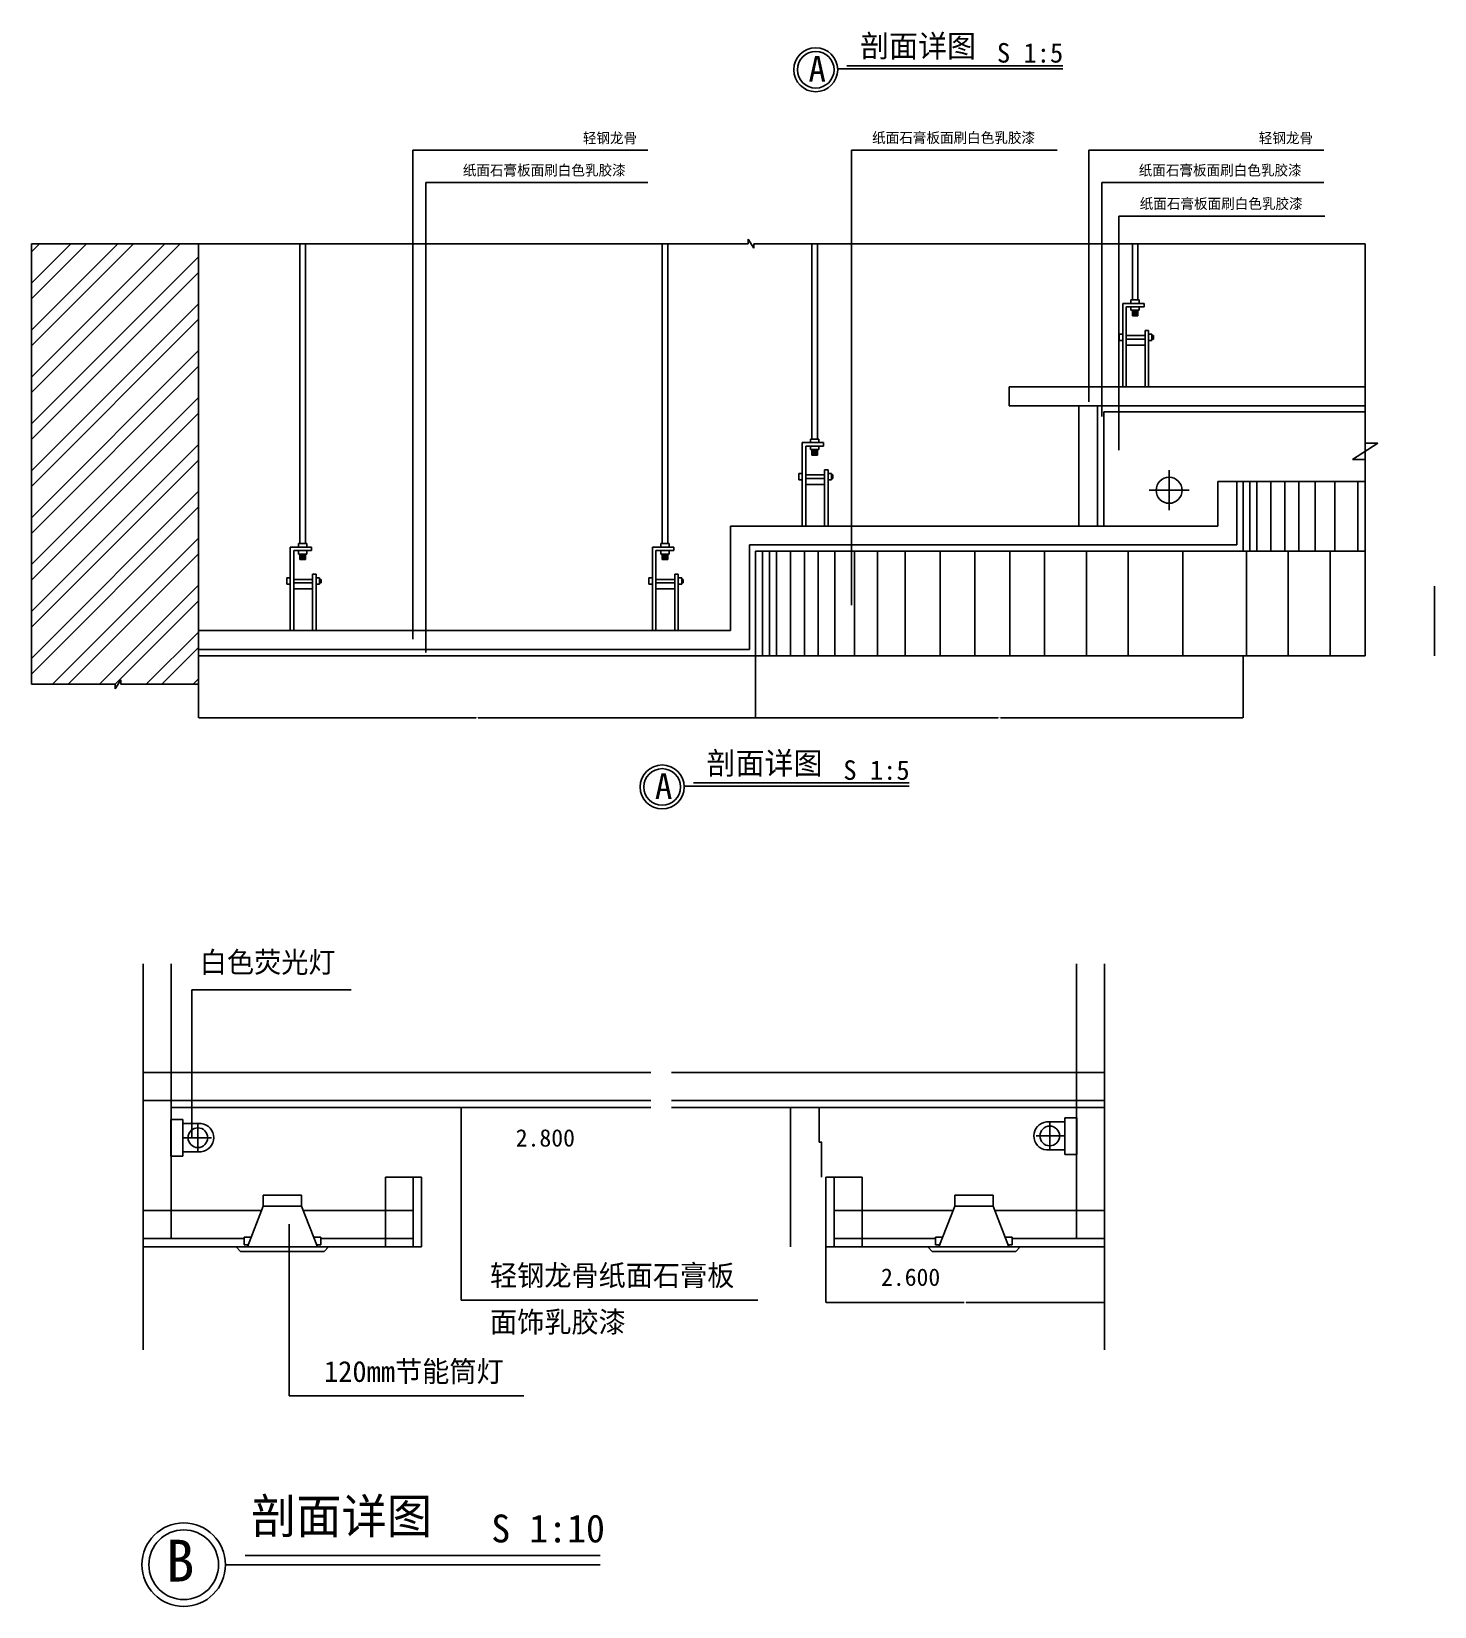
# Model space of a CAD drawing. Header units: metres. Extents: x 40297 to 42909, y -4187 to 1089.
# Drawn here: x 40481 to 42496, y -4187 to -1926 of the extents above; entities that cross this region are included whole.
import ezdxf

# ---------------------------------------------------------------- set-up
doc = ezdxf.new("R2010")
doc.units = ezdxf.units.M
for name, color, linetype in [('10', 8, 'Continuous'), ('11', 3, 'Continuous'), ('12', 1, 'Continuous'), ('17', 1, 'Continuous'), ('20', 1, 'Continuous'), ('6', 1, 'Continuous'), ('7', 7, 'Continuous'), ('8', 7, 'Continuous'), ('LAYER1', 8, 'Continuous'), ('LAYER5', 2, 'Continuous'), ('粗线', 7, 'Continuous')]:
    doc.layers.add(name, color=color, linetype=linetype)
doc.dimstyles.get("Standard").update_dxf_attribs({"dimtxt": 2.5, "dimasz": 2.5, "dimexe": 1.25, "dimexo": 0.625, "dimtad": 1, "dimcen": 2.5, "dimazin": 3, "dimtfac": 1, "dimtmove": 0, "dimatfit": 3})

# ---------------------------------------------------------------- blocks, each defined once
blk = doc.blocks.new('HY-4')
at = {"layer": '20'}
for points in [[(-5, 0, -1), (5, 0, -1)], [(-5, 0, 1), (5, 0, 1)]]:
    blk.add_lwpolyline(points, format="xyb", dxfattribs=at)
blk.add_circle((0, 0), 6, dxfattribs=at)
blk.add_circle((0, 0), 6, dxfattribs=at)
blk = doc.blocks.new('管灯')
for p, q in [((-133.51, 221.97), (-133.51, 152)), ((-168.86, 149.92), (-168.86, 196.45)), ((-97.4, 187.86), (-168.68, 187.86)), ((-98.03, 149.92), (-98.03, 196.52)), ((-87.5, 149.92), (-180.11, 149.92)), ((-180.11, 149.92), (-180.11, 119.92)), ((-180.11, 119.92), (-87.5, 119.92)), ((-87.5, 149.92), (-87.5, 119.92))]:
    blk.add_line(p, q)
blk.add_circle((-133.51, 187.86), 24.78)
blk.add_arc((-133.44, 192.19), 35.68, 6.97, 173.15)
blk = doc.blocks.new('_CLOSEDFILLED')
at = {"color": 0, "linetype": 'BYBLOCK'}
blk.add_solid([(-1, 0.2), (0, 0), (-1, -0.2)], dxfattribs=at)
blk = doc.blocks.new('*D2')
for p, q in [((40721.29, -2822.09), (40721.29, -2911.27)), ((41521.29, -2822.09), (41521.29, -2911.27)), ((40721.54, -2911.27), (41119.79, -2911.27)), ((41122.79, -2911.27), (41521.04, -2911.27))]:
    blk.add_line(p, q)
at = {"layer": 'Defpoints'}
for p in [(40721.29, -2822.09), (41521.29, -2822.09), (40721.29, -2911.27)]:
    blk.add_point(p, dxfattribs=at)
at = {"layer": '7', "xscale": 0.25, "yscale": 0.25, "rotation": 180}
blk.add_blockref('_CLOSEDFILLED', (40721.29, -2911.27), dxfattribs=at)
at = {"layer": '7', "xscale": 0.25, "yscale": 0.25}
blk.add_blockref('_CLOSEDFILLED', (41521.29, -2911.27), dxfattribs=at)
at = {"layer": '7', "insert": (41121.29, -2911.27), "char_height": 1, "attachment_point": 5}
blk.add_mtext('800', dxfattribs=at)
blk = doc.blocks.new('*D3')
for p, q in [((42396.68, -2672.09), (42396.68, -2747.09)), ((42396.43, -2747.09), (42396.18, -2747.09)), ((42396.68, -2822.09), (42396.68, -2747.09)), ((42396.68, -2747.09), (42396.68, -2747.09)), ((42396.93, -2747.09), (42397.18, -2747.09))]:
    blk.add_line(p, q)
at = {"layer": 'Defpoints'}
for p in [(42396.68, -2672.09), (42396.68, -2747.09), (42396.68, -2822.09)]:
    blk.add_point(p, dxfattribs=at)
at = {"layer": '7', "xscale": 0.25, "yscale": 0.25}
blk.add_blockref('_CLOSEDFILLED', (42396.68, -2747.09), dxfattribs=at)
at = {"layer": '7', "xscale": 0.25, "yscale": 0.25, "rotation": 180}
blk.add_blockref('_CLOSEDFILLED', (42396.68, -2747.09), dxfattribs=at)
at = {"layer": '7', "insert": (42396.68, -2745.965), "char_height": 1, "attachment_point": 5}
blk.add_mtext('0', dxfattribs=at)
blk = doc.blocks.new('*D4')
for p, q in [((42396.68, -2572.09), (42396.68, -2622.09)), ((42396.43, -2622.09), (42396.18, -2622.09)), ((42396.68, -2672.09), (42396.68, -2622.09)), ((42396.68, -2622.09), (42396.68, -2622.09)), ((42396.93, -2622.09), (42397.18, -2622.09))]:
    blk.add_line(p, q)
at = {"layer": 'Defpoints'}
for p in [(42396.68, -2572.09), (42396.68, -2622.09), (42396.68, -2672.09)]:
    blk.add_point(p, dxfattribs=at)
at = {"layer": '7', "xscale": 0.25, "yscale": 0.25}
blk.add_blockref('_CLOSEDFILLED', (42396.68, -2622.09), dxfattribs=at)
at = {"layer": '7', "xscale": 0.25, "yscale": 0.25, "rotation": 180}
blk.add_blockref('_CLOSEDFILLED', (42396.68, -2622.09), dxfattribs=at)
at = {"layer": '7', "insert": (42396.68, -2620.965), "char_height": 1, "attachment_point": 5}
blk.add_mtext('0', dxfattribs=at)
blk = doc.blocks.new('*D5')
for p, q in [((42396.68, -2472.09), (42396.68, -2522.09)), ((42396.43, -2522.09), (42396.18, -2522.09)), ((42396.68, -2572.09), (42396.68, -2522.09)), ((42396.68, -2522.09), (42396.68, -2522.09)), ((42396.93, -2522.09), (42397.18, -2522.09))]:
    blk.add_line(p, q)
at = {"layer": 'Defpoints'}
for p in [(42396.68, -2472.09), (42396.68, -2522.09), (42396.68, -2572.09)]:
    blk.add_point(p, dxfattribs=at)
at = {"layer": '7', "xscale": 0.25, "yscale": 0.25}
blk.add_blockref('_CLOSEDFILLED', (42396.68, -2522.09), dxfattribs=at)
at = {"layer": '7', "xscale": 0.25, "yscale": 0.25, "rotation": 180}
blk.add_blockref('_CLOSEDFILLED', (42396.68, -2522.09), dxfattribs=at)
at = {"layer": '7', "insert": (42396.68, -2520.965), "char_height": 1, "attachment_point": 5}
blk.add_mtext('0', dxfattribs=at)
blk = doc.blocks.new('*D6')
for p, q in [((41622.31, -3670.74), (41622.31, -3750.9)), ((42022.31, -3670.74), (42022.31, -3750.9)), ((41622.56, -3750.9), (41820.81, -3750.9)), ((41823.81, -3750.9), (42022.06, -3750.9))]:
    blk.add_line(p, q)
at = {"layer": 'Defpoints'}
for p in [(41622.31, -3670.74), (42022.31, -3670.74), (41622.31, -3750.9)]:
    blk.add_point(p, dxfattribs=at)
at = {"layer": 'LAYER1', "xscale": 0.25, "yscale": 0.25, "rotation": 180}
blk.add_blockref('_CLOSEDFILLED', (41622.31, -3750.9), dxfattribs=at)
at = {"layer": 'LAYER1', "xscale": 0.25, "yscale": 0.25}
blk.add_blockref('_CLOSEDFILLED', (42022.31, -3750.9), dxfattribs=at)
at = {"layer": 'LAYER1', "insert": (41822.31, -3750.9), "char_height": 1, "attachment_point": 5}
blk.add_mtext('400', dxfattribs=at)
blk = doc.blocks.new('*D7')
for p, q in [((41571.32, -3470.74), (41571.32, -3570.74)), ((41571.07, -3570.74), (41570.82, -3570.74)), ((41571.32, -3670.74), (41571.32, -3570.74)), ((41571.32, -3570.74), (41571.32, -3570.74)), ((41571.57, -3570.74), (41571.82, -3570.74))]:
    blk.add_line(p, q)
at = {"layer": 'Defpoints'}
for p in [(41571.32, -3470.74), (41571.32, -3570.74), (41571.32, -3670.74)]:
    blk.add_point(p, dxfattribs=at)
at = {"layer": 'LAYER1', "xscale": 0.25, "yscale": 0.25}
blk.add_blockref('_CLOSEDFILLED', (41571.32, -3570.74), dxfattribs=at)
at = {"layer": 'LAYER1', "xscale": 0.25, "yscale": 0.25, "rotation": 180}
blk.add_blockref('_CLOSEDFILLED', (41571.32, -3570.74), dxfattribs=at)
at = {"layer": 'LAYER1', "insert": (41571.32, -3569.615), "char_height": 1, "attachment_point": 5}
blk.add_mtext('0', dxfattribs=at)
blk = doc.blocks.new('*D8')
for p, q in [((41612.65, -3470.74), (41612.65, -3520.74)), ((41616.2, -3520.74), (41612.4, -3520.74)), ((41615.95, -3570.74), (41615.95, -3520.74))]:
    blk.add_line(p, q)
at = {"layer": 'Defpoints'}
for p in [(41612.65, -3470.74), (41615.95, -3520.74), (41615.95, -3570.74)]:
    blk.add_point(p, dxfattribs=at)
at = {"layer": 'LAYER1', "xscale": 0.25, "yscale": 0.25}
blk.add_blockref('_CLOSEDFILLED', (41612.65, -3520.74), dxfattribs=at)
at = {"layer": 'LAYER1', "xscale": 0.25, "yscale": 0.25, "rotation": 180}
blk.add_blockref('_CLOSEDFILLED', (41615.95, -3520.74), dxfattribs=at)
at = {"layer": 'LAYER1', "insert": (41614.3, -3521.865), "char_height": 1, "attachment_point": 5}
blk.add_mtext('3,3', dxfattribs=at)
blk = doc.blocks.new('*D9')
for p, q in [((41521.29, -2822.09), (41521.29, -2911.27)), ((42221.29, -2822.09), (42221.29, -2911.27)), ((41521.54, -2911.27), (41869.79, -2911.27)), ((41872.79, -2911.27), (42221.04, -2911.27))]:
    blk.add_line(p, q)
at = {"layer": 'Defpoints'}
for p in [(41521.29, -2822.09), (42221.29, -2822.09), (41521.29, -2911.27)]:
    blk.add_point(p, dxfattribs=at)
at = {"layer": '7', "xscale": 0.25, "yscale": 0.25, "rotation": 180}
blk.add_blockref('_CLOSEDFILLED', (41521.29, -2911.27), dxfattribs=at)
at = {"layer": '7', "xscale": 0.25, "yscale": 0.25}
blk.add_blockref('_CLOSEDFILLED', (42221.29, -2911.27), dxfattribs=at)
at = {"layer": '7', "insert": (41871.29, -2911.27), "char_height": 1, "attachment_point": 5}
blk.add_mtext('700', dxfattribs=at)

msp = doc.modelspace()

# ---------------------------------------------------------------- hatches: boundary and pattern name
at = {"layer": '10'}
h = msp.add_hatch(dxfattribs=at)
h.set_pattern_fill('ANSI32', scale=5)
h.paths.add_polyline_path([(40721.29, -2230.58), (40481.29, -2230.58), (40481.29, -2863.17), (40721.29, -2863.17)])

# ---------------------------------------------------------------- linework, layer by layer
for p, q in [((42221.29, -2672.09), (42221.29, -2572.09)), ((42231.29, -2672.09), (42231.29, -2572.09)), ((42241.29, -2672.09), (42241.29, -2572.09)), ((42241.29, -2672.09), (42241.29, -2572.09)), ((42261.29, -2672.09), (42261.29, -2572.09)), ((42281.29, -2672.09), (42281.29, -2572.09)), ((42301.29, -2672.09), (42301.29, -2572.09)), ((42325.08, -2672.09), (42325.08, -2572.09)), ((42353.29, -2672.09), (42353.29, -2572.09)), ((42386.29, -2672.09), (42386.29, -2572.09)), ((41531.3, -2822.09), (41531.3, -2672.09)), ((41541.3, -2822.09), (41541.3, -2672.09)), ((41551.3, -2822.09), (41551.3, -2672.09)), ((41551.3, -2822.09), (41551.3, -2672.09)), ((41571.3, -2822.09), (41571.3, -2672.09)), ((41591.3, -2822.09), (41591.3, -2672.09)), ((41611.3, -2822.09), (41611.3, -2672.09)), ((41635.08, -2822.09), (41635.08, -2672.09)), ((41663.3, -2822.09), (41663.3, -2672.09)), ((41696.3, -2822.09), (41696.3, -2672.09)), ((41736.3, -2822.09), (41736.3, -2672.09)), ((41786.3, -2822.09), (41786.3, -2672.09)), ((41836.3, -2822.09), (41836.3, -2672.09)), ((41886.3, -2822.09), (41886.3, -2672.09)), ((41936.3, -2822.09), (41936.3, -2672.09)), ((41996.3, -2822.09), (41996.3, -2672.09)), ((42056.3, -2822.09), (42056.3, -2672.09)), ((42134.75, -2822.09), (42134.75, -2672.09)), ((42226.3, -2822.09), (42226.3, -2672.09)), ((42286.3, -2822.09), (42286.3, -2672.09)), ((42346.3, -2822.09), (42346.3, -2672.09)), ((42496.3, -2822.09), (42496.3, -2722.09))]:
    msp.add_line(p, q, dxfattribs=at)
at = {"layer": '11'}
for p, q in [((41885.29, -2463.09), (41885.29, -2436.09)), ((41885.29, -2436.09), (42396.68, -2436.09)), ((41885.29, -2463.09), (42396.68, -2463.09)), ((41985.29, -2636.09), (41985.29, -2463.09)), ((42185.29, -2636.09), (42185.29, -2572.09)), ((41485.29, -2636.09), (42185.29, -2636.09)), ((41485.29, -2786.09), (41485.29, -2636.09)), ((40721.29, -2786.09), (41485.29, -2786.09))]:
    msp.add_line(p, q, dxfattribs=at)
at = {"layer": '12'}
for p, q in [((40866.82, -2661.09), (40866.82, -2230.58)), ((40874.82, -2661.09), (40874.82, -2230.58)), ((41386.97, -2661.09), (41386.97, -2230.58)), ((41394.97, -2661.09), (41394.97, -2230.58)), ((41602.1, -2511.09), (41602.1, -2230.58)), ((41610.1, -2511.09), (41610.1, -2230.58)), ((42062.37, -2311.09), (42062.37, -2230.58)), ((42070.37, -2311.09), (42070.37, -2230.58)), ((42048.55, -2316.09), (42048.55, -2436.09)), ((42048.55, -2316.09), (42079.19, -2316.09)), ((42053.55, -2321.09), (42079.19, -2321.09)), ((42053.55, -2321.09), (42053.55, -2376.09)), ((42060.37, -2311.09), (42072.37, -2311.09)), ((42060.37, -2316.09), (42060.37, -2311.09)), ((42060.37, -2326.09), (42060.37, -2321.09)), ((42060.37, -2326.09), (42072.37, -2326.09)), ((42062.37, -2334.09), (42062.37, -2326.09)), ((42062.37, -2328.09), (42070.37, -2328.09)), ((42070.37, -2334.09), (42070.37, -2326.09)), ((42072.37, -2316.09), (42072.37, -2311.09)), ((42072.37, -2326.09), (42072.37, -2321.09)), ((42079.19, -2316.09), (42079.19, -2321.09)), ((42062.37, -2330.09), (42070.37, -2330.09)), ((42062.37, -2332.09), (42070.37, -2332.09)), ((42062.37, -2334.09), (42070.37, -2334.09)), ((42043.55, -2360.5), (42048.55, -2360.5)), ((42043.55, -2360.5), (42043.55, -2369.5)), ((42043.55, -2369.5), (42048.55, -2369.5)), ((42053.55, -2362.5), (42080.55, -2362.5)), ((42053.55, -2367.5), (42080.55, -2367.5)), ((42080.55, -2355.14), (42085.55, -2355.14)), ((42080.55, -2355.14), (42080.55, -2376.09)), ((42085.55, -2355.14), (42085.55, -2436.09)), ((42085.55, -2360.5), (42090.55, -2360.5)), ((42085.55, -2369.5), (42090.55, -2369.5)), ((42090.55, -2360.5), (42090.55, -2369.5)), ((42090.55, -2362.5), (42092.63, -2362.5)), ((42090.55, -2367.5), (42092.63, -2367.5)), ((42092.63, -2362.5), (42092.63, -2367.5)), ((42053.55, -2376.09), (42053.55, -2436.09)), ((42053.55, -2376.09), (42080.55, -2376.09)), ((42080.55, -2376.09), (42080.55, -2436.09)), ((41588.28, -2516.09), (41588.28, -2636.09)), ((41588.28, -2516.09), (41618.92, -2516.09)), ((41593.28, -2521.09), (41618.92, -2521.09)), ((41593.28, -2521.09), (41593.28, -2576.09)), ((41600.1, -2511.09), (41612.1, -2511.09)), ((41600.1, -2516.09), (41600.1, -2511.09)), ((41600.1, -2526.09), (41600.1, -2521.09)), ((41600.1, -2526.09), (41612.1, -2526.09)), ((41602.1, -2534.09), (41602.1, -2526.09)), ((41602.1, -2528.09), (41610.1, -2528.09)), ((41602.1, -2530.09), (41610.1, -2530.09)), ((41602.1, -2532.09), (41610.1, -2532.09)), ((41610.1, -2534.09), (41610.1, -2526.09)), ((41612.1, -2516.09), (41612.1, -2511.09)), ((41612.1, -2526.09), (41612.1, -2521.09)), ((41618.92, -2516.09), (41618.92, -2521.09)), ((41602.1, -2534.09), (41610.1, -2534.09)), ((41620.28, -2555.14), (41625.28, -2555.14)), ((41620.28, -2555.14), (41620.28, -2576.09)), ((41625.28, -2555.14), (41625.28, -2636.09)), ((41583.28, -2560.5), (41583.28, -2569.5)), ((41583.28, -2560.5), (41588.28, -2560.5)), ((41583.28, -2569.5), (41588.28, -2569.5)), ((41593.28, -2562.5), (41620.28, -2562.5)), ((41593.28, -2567.5), (41620.28, -2567.5)), ((41593.28, -2576.09), (41620.28, -2576.09)), ((41593.28, -2576.09), (41593.28, -2636.09)), ((41620.28, -2576.09), (41620.28, -2636.09)), ((41625.28, -2560.5), (41630.28, -2560.5)), ((41625.28, -2569.5), (41630.28, -2569.5)), ((41630.28, -2560.5), (41630.28, -2569.5)), ((41630.28, -2562.5), (41632.36, -2562.5)), ((41630.28, -2567.5), (41632.36, -2567.5)), ((41632.36, -2562.5), (41632.36, -2567.5)), ((42115.07, -2555.89), (42115.07, -2613.21)), ((42086.41, -2584.55), (42143.73, -2584.55)), ((40853.01, -2666.09), (40883.64, -2666.09)), ((40853.01, -2666.09), (40853.01, -2786.09)), ((40864.82, -2661.09), (40876.82, -2661.09)), ((40864.82, -2666.09), (40864.82, -2661.09)), ((40876.82, -2666.09), (40876.82, -2661.09)), ((40883.64, -2666.09), (40883.64, -2671.09)), ((41373.15, -2666.09), (41403.78, -2666.09)), ((41373.15, -2666.09), (41373.15, -2786.09)), ((41384.97, -2666.09), (41384.97, -2661.09)), ((41384.97, -2661.09), (41396.97, -2661.09)), ((41396.97, -2666.09), (41396.97, -2661.09)), ((41403.78, -2666.09), (41403.78, -2671.09)), ((40858.01, -2671.09), (40883.64, -2671.09)), ((40858.01, -2671.09), (40858.01, -2726.09)), ((40864.82, -2676.09), (40864.82, -2671.09)), ((40864.82, -2676.09), (40876.82, -2676.09)), ((40866.82, -2684.09), (40866.82, -2676.09)), ((40866.82, -2678.09), (40874.82, -2678.09)), ((40866.82, -2680.09), (40874.82, -2680.09)), ((40866.82, -2682.09), (40874.82, -2682.09)), ((40866.82, -2684.09), (40874.82, -2684.09)), ((40874.82, -2684.09), (40874.82, -2676.09)), ((40876.82, -2676.09), (40876.82, -2671.09)), ((41378.15, -2671.09), (41378.15, -2726.09)), ((41378.15, -2671.09), (41403.78, -2671.09)), ((41384.97, -2676.09), (41384.97, -2671.09)), ((41384.97, -2676.09), (41396.97, -2676.09)), ((41386.97, -2684.09), (41386.97, -2676.09)), ((41386.97, -2678.09), (41394.97, -2678.09)), ((41386.97, -2680.09), (41394.97, -2680.09)), ((41386.97, -2682.09), (41394.97, -2682.09)), ((41386.97, -2684.09), (41394.97, -2684.09)), ((41394.97, -2684.09), (41394.97, -2676.09)), ((41396.97, -2676.09), (41396.97, -2671.09)), ((40848.01, -2710.5), (40848.01, -2719.5)), ((40848.01, -2710.5), (40853.01, -2710.5)), ((40858.01, -2712.5), (40885.01, -2712.5)), ((40885.01, -2705.14), (40885.01, -2726.09)), ((40885.01, -2705.14), (40890.01, -2705.14)), ((40890.01, -2705.14), (40890.01, -2786.09)), ((40890.01, -2710.5), (40895.01, -2710.5)), ((40895.01, -2710.5), (40895.01, -2719.5)), ((40895.01, -2712.5), (40897.08, -2712.5)), ((40897.08, -2712.5), (40897.08, -2717.5)), ((41368.15, -2710.5), (41368.15, -2719.5)), ((41368.15, -2710.5), (41373.15, -2710.5)), ((41378.15, -2712.5), (41405.15, -2712.5)), ((41405.15, -2705.14), (41410.15, -2705.14)), ((41405.15, -2705.14), (41405.15, -2726.09)), ((41410.15, -2705.14), (41410.15, -2786.09)), ((41410.15, -2710.5), (41415.15, -2710.5)), ((41415.15, -2710.5), (41415.15, -2719.5)), ((41415.15, -2712.5), (41417.23, -2712.5)), ((41417.23, -2712.5), (41417.23, -2717.5)), ((40848.01, -2719.5), (40853.01, -2719.5)), ((40858.01, -2717.5), (40885.01, -2717.5)), ((40858.01, -2726.09), (40885.01, -2726.09)), ((40858.01, -2726.09), (40858.01, -2786.09)), ((40885.01, -2726.09), (40885.01, -2786.09)), ((40890.01, -2719.5), (40895.01, -2719.5)), ((40895.01, -2717.5), (40897.08, -2717.5)), ((41368.15, -2719.5), (41373.15, -2719.5)), ((41378.15, -2717.5), (41405.15, -2717.5)), ((41378.15, -2726.09), (41378.15, -2786.09)), ((41378.15, -2726.09), (41405.15, -2726.09)), ((41405.15, -2726.09), (41405.15, -2786.09)), ((41410.15, -2719.5), (41415.15, -2719.5)), ((41415.15, -2717.5), (41417.23, -2717.5)), ((40681.65, -3658.74), (40681.65, -3264.62)), ((41982.31, -3658.74), (41982.31, -3264.62)), ((40641.65, -3420.74), (41370.86, -3420.74)), ((41400.23, -3420.74), (42022.31, -3420.74)), ((40641.65, -3460.74), (41370.86, -3460.74)), ((40681.65, -3470.74), (41370.86, -3470.74)), ((41400.23, -3460.74), (42022.31, -3460.74)), ((41400.23, -3470.74), (42022.31, -3470.74)), ((40989.65, -3570.74), (41041.65, -3570.74)), ((40989.65, -3670.74), (40989.65, -3570.74)), ((41029.65, -3670.74), (41029.65, -3570.74)), ((41041.65, -3670.74), (41041.65, -3570.74)), ((41674.31, -3570.74), (41622.31, -3570.74)), ((41622.31, -3670.74), (41622.31, -3570.74)), ((41634.31, -3670.74), (41634.31, -3570.74)), ((41674.31, -3670.74), (41674.31, -3570.74)), ((40814.18, -3612.31), (40791.39, -3670.74)), ((40814.18, -3612.31), (40814.18, -3596.87)), ((40814.18, -3596.87), (40869.11, -3596.87)), ((40869.11, -3596.87), (40814.18, -3596.87)), ((40869.11, -3612.31), (40814.18, -3612.31)), ((40814.18, -3612.31), (40869.11, -3612.31)), ((40869.11, -3612.31), (40869.11, -3596.87)), ((40869.11, -3612.31), (40891.9, -3670.74)), ((41807.37, -3612.31), (41784.58, -3670.74)), ((41807.37, -3596.87), (41862.31, -3596.87)), ((41862.31, -3596.87), (41807.37, -3596.87)), ((41807.37, -3612.31), (41807.37, -3596.87)), ((41862.31, -3612.31), (41807.37, -3612.31)), ((41807.37, -3612.31), (41862.31, -3612.31)), ((41862.31, -3612.31), (41862.31, -3596.87)), ((41862.31, -3612.31), (41885.1, -3670.74)), ((40641.65, -3618.74), (40811.67, -3618.74)), ((40871.62, -3618.74), (41029.65, -3618.74)), ((41804.87, -3618.74), (41634.31, -3618.74)), ((42022.31, -3618.74), (41864.81, -3618.74)), ((40641.65, -3658.74), (40786.54, -3658.74)), ((40786.54, -3668.03), (40786.54, -3656.92)), ((40796.78, -3656.92), (40786.54, -3656.92)), ((40896.72, -3656.92), (40886.52, -3656.92)), ((40896.72, -3668.03), (40896.72, -3656.92)), ((40896.72, -3658.74), (41029.65, -3658.74)), ((41779.77, -3658.74), (41634.31, -3658.74)), ((41779.77, -3656.92), (41789.97, -3656.92)), ((41779.77, -3668.03), (41779.77, -3656.92)), ((41879.71, -3656.92), (41889.95, -3656.92)), ((41889.95, -3668.03), (41889.95, -3656.92)), ((42022.31, -3658.74), (41889.95, -3658.74)), ((40641.65, -3670.74), (41041.65, -3670.74)), ((40781.56, -3677.5), (40775.36, -3670.74)), ((40775.36, -3670.74), (40841.65, -3670.74)), ((40889.71, -3677.5), (40781.56, -3677.5)), ((40792.44, -3668.03), (40786.54, -3668.03)), ((40841.65, -3670.74), (40786.71, -3670.74)), ((40793.58, -3677.5), (40901.73, -3677.5)), ((40841.65, -3670.74), (40896.58, -3670.74)), ((40896.72, -3668.03), (40890.85, -3668.03)), ((40907.93, -3670.74), (40891.9, -3670.74)), ((40901.73, -3677.5), (40907.93, -3670.74)), ((41784.58, -3670.74), (41622.31, -3670.74)), ((41774.76, -3677.5), (41768.55, -3670.74)), ((41768.55, -3670.74), (41784.58, -3670.74)), ((41882.91, -3677.5), (41774.76, -3677.5)), ((41779.77, -3668.03), (41785.64, -3668.03)), ((41784.58, -3670.74), (41779.91, -3670.74)), ((41901.13, -3670.74), (41784.58, -3670.74)), ((41786.77, -3677.5), (41894.92, -3677.5)), ((41884.04, -3668.03), (41889.95, -3668.03)), ((41885.1, -3670.74), (41889.77, -3670.74)), ((42022.31, -3670.74), (41885.1, -3670.74)), ((41894.92, -3677.5), (41901.13, -3670.74))]:
    msp.add_line(p, q, dxfattribs=at)
for points in [[(41639.17, -1979.56), (41962.37, -1979.56)], [(41652.45, -1974.92), (41962.37, -1974.92)], [(41431.88, -3004.86), (41741.8, -3004.86)], [(41418.6, -3009.5), (41741.8, -3009.5)]]:
    msp.add_lwpolyline(points, dxfattribs=at)
msp.add_circle((42115.07, -2584.55), 18.66, dxfattribs=at)
at = {"layer": '17'}
for p, q in [((41510.57, -2230.58), (40481.29, -2230.58)), ((41510.57, -2223.92), (41518.85, -2236.95)), ((41510.57, -2230.58), (41510.57, -2223.92)), ((42396.68, -2230.58), (41518.85, -2230.58)), ((41518.85, -2236.95), (41518.85, -2230.58)), ((42396.68, -2230.58), (42396.68, -2517.05)), ((42012.29, -2636.09), (42012.29, -2463.09)), ((42021.29, -2636.09), (42021.29, -2472.09)), ((42021.29, -2472.09), (42396.68, -2472.09)), ((42414.78, -2517.05), (42378.42, -2540.28)), ((42396.68, -2517.05), (42414.78, -2517.05)), ((42378.42, -2540.28), (42396.68, -2540.28)), ((42396.68, -2540.28), (42396.68, -2822.09)), ((42185.29, -2572.09), (42221.29, -2572.09)), ((42212.29, -2663.09), (42212.29, -2572.09)), ((42221.29, -2672.09), (42221.29, -2572.09)), ((42221.29, -2572.09), (42396.68, -2572.09)), ((41512.29, -2663.09), (42212.29, -2663.09)), ((41512.29, -2813.09), (41512.29, -2663.09)), ((41521.29, -2672.09), (42221.29, -2672.09)), ((41521.29, -2822.09), (41521.29, -2672.09)), ((42221.29, -2672.09), (42396.68, -2672.09)), ((41521.3, -2822.09), (41521.3, -2722.09)), ((40721.29, -2813.09), (41512.29, -2813.09)), ((40721.29, -2822.09), (41521.29, -2822.09)), ((41521.29, -2822.09), (42396.68, -2822.09)), ((40601.29, -2863.17), (40481.29, -2863.17)), ((40601.29, -2869.83), (40609.57, -2856.79)), ((40601.29, -2863.17), (40601.29, -2869.83)), ((40609.57, -2856.79), (40609.57, -2863.17)), ((40721.29, -2863.17), (40609.57, -2863.17))]:
    msp.add_line(p, q, dxfattribs=at)
for points in [[(40481.29, -2863.17), (40481.29, -2230.58)], [(40721.29, -2230.58), (40721.29, -2863.17)]]:
    msp.add_lwpolyline(points, dxfattribs=at)
at = {"layer": '20'}
msp.add_line((40759.92, -4127.4), (41298.25, -4127.4), dxfattribs=at)
for points in [[(41581.28, -1980.67, -1), (41633.93, -1980.67)], [(41581.28, -1980.67, 1), (41633.93, -1980.67)], [(41360.71, -3010.61, -1), (41413.36, -3010.61, -1)], [(41360.71, -3010.61, 1), (41413.36, -3010.61, 1)]]:
    msp.add_lwpolyline(points, format="xyb", dxfattribs=at)
msp.add_lwpolyline([(40788.27, -4114.4), (41298.25, -4114.4)], dxfattribs=at)
for centre in [(41607.6, -1980.67, 32.09), (41607.6, -1980.67, 32.09), (41387.03, -3010.61, 32.09), (41387.03, -3010.61, 32.09)]:
    msp.add_circle(centre, 31.59, dxfattribs=at)
at = {"layer": '8'}
for p, q in [((40481.29, -2230.58), (40481.29, -2863.17)), ((40481.29, -2863.17), (40481.29, -2230.58)), ((40721.29, -2863.17), (40721.29, -2230.58)), ((40721.29, -2863.17), (40721.29, -2230.58))]:
    msp.add_line(p, q, dxfattribs=at)
at = {"layer": 'LAYER5'}
for p, q in [((40641.65, -3818.79), (40641.65, -3264.62)), ((42022.31, -3818.79), (42022.31, -3264.62))]:
    msp.add_line(p, q, dxfattribs=at)

# ---------------------------------------------------------------- block references
at = {"layer": '12', "yscale": 0.57, "zscale": 0.57}
for p, xscale, rotation in [((40613.12, -3438.12), -0.57, 270), ((42050.83, -3435.62), 0.57, 90)]:
    msp.add_blockref('管灯', p, dxfattribs=dict(at, xscale=xscale, rotation=rotation))
at = {"layer": '8', "xscale": 10, "yscale": 10, "zscale": 10}
msp.add_blockref('HY-4', (40699.92, -4127.4), dxfattribs=at)

# ---------------------------------------------------------------- texts
at = {"layer": '7'}
for s, height, p in [('剖面详图    ', 32, (41671.38, -1962.54, -74.06)), ('剖面详图    ', 32, (41450.81, -2992.48, -74.06)), ('2.800', 25, (41176.76, -3526.97)), ('2.600', 25, (41701.38, -3726.97))]:
    msp.add_text(s, height=height, dxfattribs=at).set_placement(p)
at = {"layer": '8'}
for s, height, p in [('S 1:5', 28, (41867.84, -1970.39)), ('A', 36.85, (41597.18, -1997.81, 32.09)), ('S 1:5', 28, (41647.27, -3000.33)), ('A', 36.85, (41376.61, -3027.75, 32.09)), ('剖面详图', 50, (40796.48, -4082.63)), ('S 1:10', 40, (41141.63, -4095.38)), ('B', 60, (40674.37, -4151.54))]:
    msp.add_text(s, height=height, dxfattribs=at).set_placement(p)
at = {"layer": '8', "char_height": 15, "attachment_point": 1}
for s, insert in [('轻钢龙骨', (41273.13, -2071.17)), ('纸面石膏板面刷白色乳胶漆', (41688.62, -2070.76)), ('轻钢龙骨', (42243.9, -2071.17)), ('纸面石膏板面刷白色乳胶漆', (41100.71, -2117.45)), ('纸面石膏板面刷白色乳胶漆', (42071.49, -2117.45)), ('纸面石膏板面刷白色乳胶漆', (42072.94, -2165.43))]:
    msp.add_mtext(s, dxfattribs=dict(at, insert=insert))
at = {"layer": '粗线', "char_height": 30, "attachment_point": 1}
for s, insert in [('\\fTxt|b0|i0|c134|p2;白色荧光灯', (40722.98, -3247.2)), ('\\fTxt|b0|i0|c134|p2;轻钢龙骨纸面石膏板', (41139.81, -3697)), ('\\fTxt|b0|i0|c134|p2;面饰乳胶漆', (41139.81, -3763.85)), ('\\fTxt|b0|i0|c134|p2;120mm节能筒灯', (40901.37, -3834.9))]:
    msp.add_mtext(s, dxfattribs=dict(at, insert=insert))

# ---------------------------------------------------------------- dimensions: what is measured, and where the dimension line sits
at = {"layer": '7'}
for base, p1, p2, picture, middle in [((42396.68, -2522.09), (42396.68, -2472.09), (42396.68, -2572.09), '*D5', (42396.68, -2520.965)), ((42396.68, -2622.09), (42396.68, -2572.09), (42396.68, -2672.09), '*D4', (42396.68, -2620.965)), ((42396.68, -2747.09), (42396.68, -2672.09), (42396.68, -2822.09), '*D3', (42396.68, -2745.965)), ((40721.29, -2911.27), (40721.29, -2822.09), (41521.29, -2822.09), '*D2', (41121.29, -2911.27)), ((41521.29, -2911.27), (41521.29, -2822.09), (42221.29, -2822.09), '*D9', (41871.29, -2911.27))]:
    dim = msp.add_linear_dim(base=base, p1=p1, p2=p2, dimstyle='Standard', dxfattribs=at)
    dim.commit()
    dim.dimension.update_dxf_attribs({"geometry": picture, "text_midpoint": middle})
at = {"layer": 'LAYER1'}
for base, p1, p2, picture, middle in [((41571.32, -3570.74), (41571.32, -3470.74), (41571.32, -3670.74), '*D7', (41571.32, -3569.615)), ((41615.95, -3520.74), (41615.95, -3570.74), (41612.65, -3470.74), '*D8', (41614.3, -3521.865)), ((41622.31, -3750.9), (41622.31, -3670.74), (42022.31, -3670.74), '*D6', (41822.31, -3750.9))]:
    dim = msp.add_linear_dim(base=base, p1=p1, p2=p2, dimstyle='Standard', dxfattribs=at)
    dim.commit()
    dim.dimension.update_dxf_attribs({"geometry": picture, "text_midpoint": middle})

# ---------------------------------------------------------------- leaders
at = {"layer": '6'}
for points in [[(40711.68, -3513.92), (40711.68, -3301.72), (40940.25, -3301.72)], [(41098.54, -3471.22), (41098.54, -3747.47), (41524.32, -3747.47)], [(40851.53, -3638.15), (40851.53, -3884.7), (41188.28, -3884.7)]]:
    msp.add_leader(points, dimstyle='Standard', dxfattribs=at)
at = {"layer": '8'}
for points in [[(41029.11, -2798.36), (41029.11, -2096.07), (41366.36, -2096.07)], [(41658.76, -2749.57), (41658.76, -2096.02), (41954.27, -2096.02)], [(41999.88, -2457.31), (41999.88, -2096.07), (42337.14, -2096.07)], [(41047.74, -2817.51), (41047.74, -2142.7), (41366.36, -2142.7)], [(42018.51, -2478.58), (42018.51, -2142.7), (42337.14, -2142.7)], [(42043.07, -2527.14), (42043.07, -2190.69), (42338.59, -2190.69)]]:
    msp.add_leader(points, dimstyle='Standard', dxfattribs=at)

doc.saveas('drawing.dxf')
